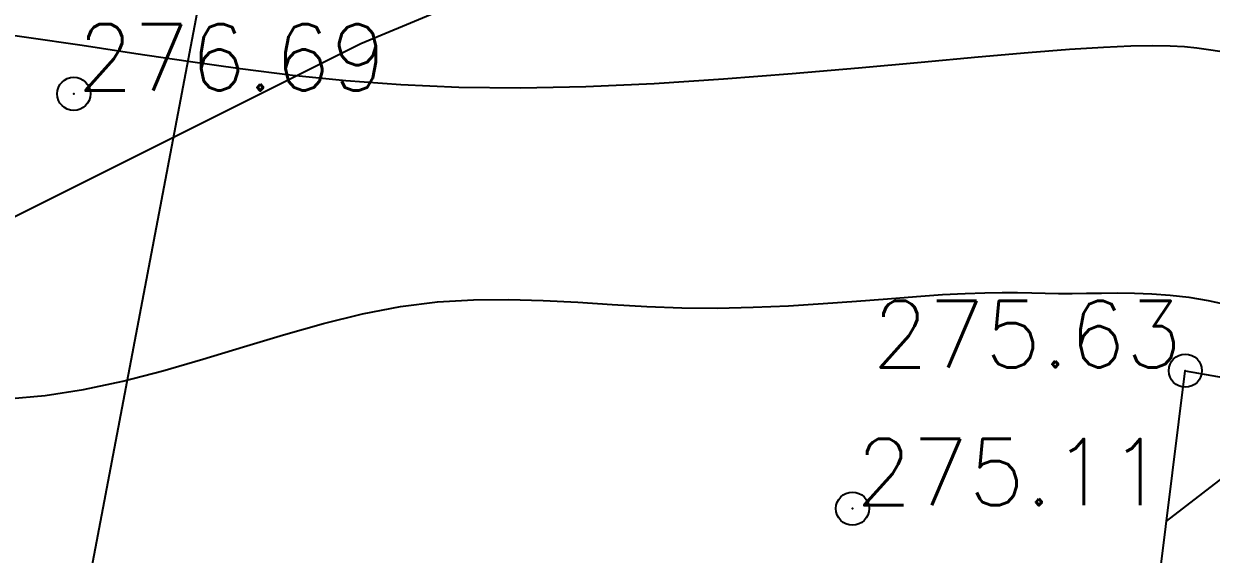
# Model space of a CAD drawing. Header units: millimetres. Extents: x 524954 to 526204, y 9523489 to 9524010.
# Drawn here: x 525842.11 to 525860, y 9523685.01 to 9523693 of the extents above; entities that cross this region are included whole.
import ezdxf
from ezdxf.enums import TextEntityAlignment as Align

# ---------------------------------------------------------------- set-up
doc = ezdxf.new("R2010")
doc.units = ezdxf.units.MM
doc.header["$PDMODE"] = 32
doc.header["$PDSIZE"] = 0.5
for name, color, linetype in [('Bati', 6, 'Continuous'), ('Bati_H', 1, 'Continuous'), ('Cloture', 7, 'Continuous'), ('CN_01_00', 3, 'Continuous'), ('CN_02_00', 4, 'Continuous'), ('PLUME_4', 3, 'Continuous'), ('TopoAlt', 3, 'Continuous'), ('TOPOJIS', 7, 'Continuous')]:
    doc.layers.add(name, color=color, linetype=linetype)
doc.styles.add('Simplex 1.0', font='Simplex.shx', dxfattribs={"width": 0.99, "height": 1})
doc.linetypes.add('LIMITE1', pattern='A,6.35,-2.54,[133,ltypeshp.shx,S=2.54,R=0,X=-2.54,Y=0],-2.54,25.4', length=36.83)

# ---------------------------------------------------------------- blocks, each defined once
blk = doc.blocks.new('TCPOINT M')
at = {"color": 0}
blk.add_point((0, 0), dxfattribs=at)
at = {"layer": 'TopoAlt', "style": 'Simplex 1.0', "width": 0.99}
blk.add_attdef('ALT', (0.15, 0.15), '', height=1, dxfattribs=at)

msp = doc.modelspace()

# ---------------------------------------------------------------- hatches: boundary and pattern name
at = {"layer": 'Bati_H'}
h = msp.add_hatch(dxfattribs=at)
h.set_pattern_fill('_U', color=256, scale=2, angle=217.7241, style=0, pattern_type=0)
h.set_pattern_definition([(217.724095748, (0, 0), (1.22371947054, -1.58193257044), [])])
h.paths.add_polyline_path([(525861.126, 9523674.191), (525857.966, 9523674.595), (525859.606, 9523687.773), (525862.931, 9523687.187), (525862.788, 9523687.205)])

# ---------------------------------------------------------------- linework, layer by layer
at = {"layer": 'Bati', "flags": 128}
msp.add_lwpolyline([(525861.126, 9523674.191), (525857.966, 9523674.595), (525859.606, 9523687.773), (525862.931, 9523687.187), (525862.788, 9523687.205)], close=True, dxfattribs=at)
at = {"layer": 'Cloture', "linetype": 'LIMITE1', "ltscale": 0.1, "flags": 128}
msp.add_lwpolyline([(525839.929, 9523651.898), (525840.943, 9523668.72), (525842.868, 9523683.386), (525845.185, 9523695.587), (525830.247, 9523698.414), (525825.039, 9523699.398)], dxfattribs=at)
at = {"layer": 'CN_01_00', "elevation": 277, "flags": 128}
msp.add_lwpolyline([(525841.305, 9523692.916), (525842.155, 9523692.795), (525842.991, 9523692.673), (525843.8, 9523692.55), (525844.59, 9523692.432), (525845.372, 9523692.322), (525846.158, 9523692.224), (525846.961, 9523692.141), (525847.793, 9523692.079), (525848.667, 9523692.041), (525849.594, 9523692.032), (525850.58, 9523692.053), (525851.607, 9523692.099), (525852.65, 9523692.165), (525853.685, 9523692.245), (525854.685, 9523692.33), (525855.628, 9523692.416), (525856.487, 9523692.496), (525857.238, 9523692.563), (525857.864, 9523692.613), (525858.374, 9523692.646), (525858.785, 9523692.664), (525859.114, 9523692.67), (525859.378, 9523692.665), (525859.595, 9523692.652), (525859.781, 9523692.632), (525859.954, 9523692.609), (525860.128, 9523692.584)], dxfattribs=at)
at = {"layer": 'CN_02_00', "elevation": 276, "flags": 128}
msp.add_lwpolyline([(525841.87, 9523687.347), (525842.435, 9523687.401), (525843.013, 9523687.49), (525843.605, 9523687.617), (525844.206, 9523687.773), (525844.812, 9523687.948), (525845.42, 9523688.132), (525846.026, 9523688.313), (525846.625, 9523688.482), (525847.214, 9523688.627), (525847.788, 9523688.739), (525848.344, 9523688.809), (525848.885, 9523688.842), (525849.415, 9523688.847), (525849.937, 9523688.831), (525850.455, 9523688.802), (525850.973, 9523688.769), (525851.494, 9523688.738), (525852.022, 9523688.718), (525852.558, 9523688.715), (525853.097, 9523688.728), (525853.631, 9523688.751), (525854.152, 9523688.783), (525854.652, 9523688.819), (525855.123, 9523688.856), (525855.558, 9523688.891), (525855.948, 9523688.918), (525856.289, 9523688.937), (525856.585, 9523688.947), (525856.846, 9523688.951), (525857.079, 9523688.95), (525857.293, 9523688.946), (525857.496, 9523688.941), (525857.695, 9523688.937), (525857.9, 9523688.936), (525858.116, 9523688.938), (525858.346, 9523688.941), (525858.587, 9523688.943), (525858.84, 9523688.94), (525859.103, 9523688.931), (525859.376, 9523688.911), (525859.659, 9523688.878), (525859.95, 9523688.829), (525860.249, 9523688.762)], dxfattribs=at)
at = {"layer": 'PLUME_4'}
msp.add_lwpolyline([(525880.576, 9523709.17), (525872.888, 9523704.598), (525864.738, 9523699.491), (525855.944, 9523696.342), (525855.944, 9523696.342), (525847.187, 9523692.695), (525838.964, 9523688.586), (525830.705, 9523684.975), (525830.206, 9523684.938), (525821.947, 9523681.328), (525813.189, 9523677.68), (525804.395, 9523674.532), (525804.395, 9523674.532), (525795.601, 9523671.383)], dxfattribs=at)
msp.add_lwpolyline([(525880.576, 9523709.17), (525872.888, 9523704.598), (525864.738, 9523699.491), (525855.944, 9523696.342), (525855.944, 9523696.342), (525847.187, 9523692.695), (525838.964, 9523688.586), (525830.705, 9523684.975), (525830.206, 9523684.938), (525821.947, 9523681.328), (525813.189, 9523677.68), (525804.395, 9523674.532), (525804.395, 9523674.532), (525795.601, 9523671.383)], dxfattribs=at)

# ---------------------------------------------------------------- block references
at = {"layer": 'TOPOJIS'}
ref = msp.add_blockref('TCPOINT M', (525842.866, 9523691.94, 276.69), dxfattribs=at)
ref.add_attrib('ALT', '276.69', (525842.916, 9523691.99, 276.69), dxfattribs={"layer": 'TopoAlt', "height": 1, "style": 'Simplex 1.0', "width": 0.99})
ref = msp.add_blockref('TCPOINT M', (525859.606, 9523687.773, 275.63), dxfattribs=at)
ref.add_attrib('ALT', '275.63', dxfattribs={"layer": 'TopoAlt', "height": 1, "style": 'Simplex 1.0', "width": 0.99}).set_placement((525859.556, 9523687.823, 275.63), align=Align.RIGHT)
ref = msp.add_blockref('TCPOINT M', (525854.593, 9523685.696, 275.11), dxfattribs=at)
ref.add_attrib('ALT', '275.11', (525854.643, 9523685.746, 275.11), dxfattribs={"layer": 'TopoAlt', "height": 1, "style": 'Simplex 1.0', "width": 0.99})

doc.saveas('drawing.dxf')
